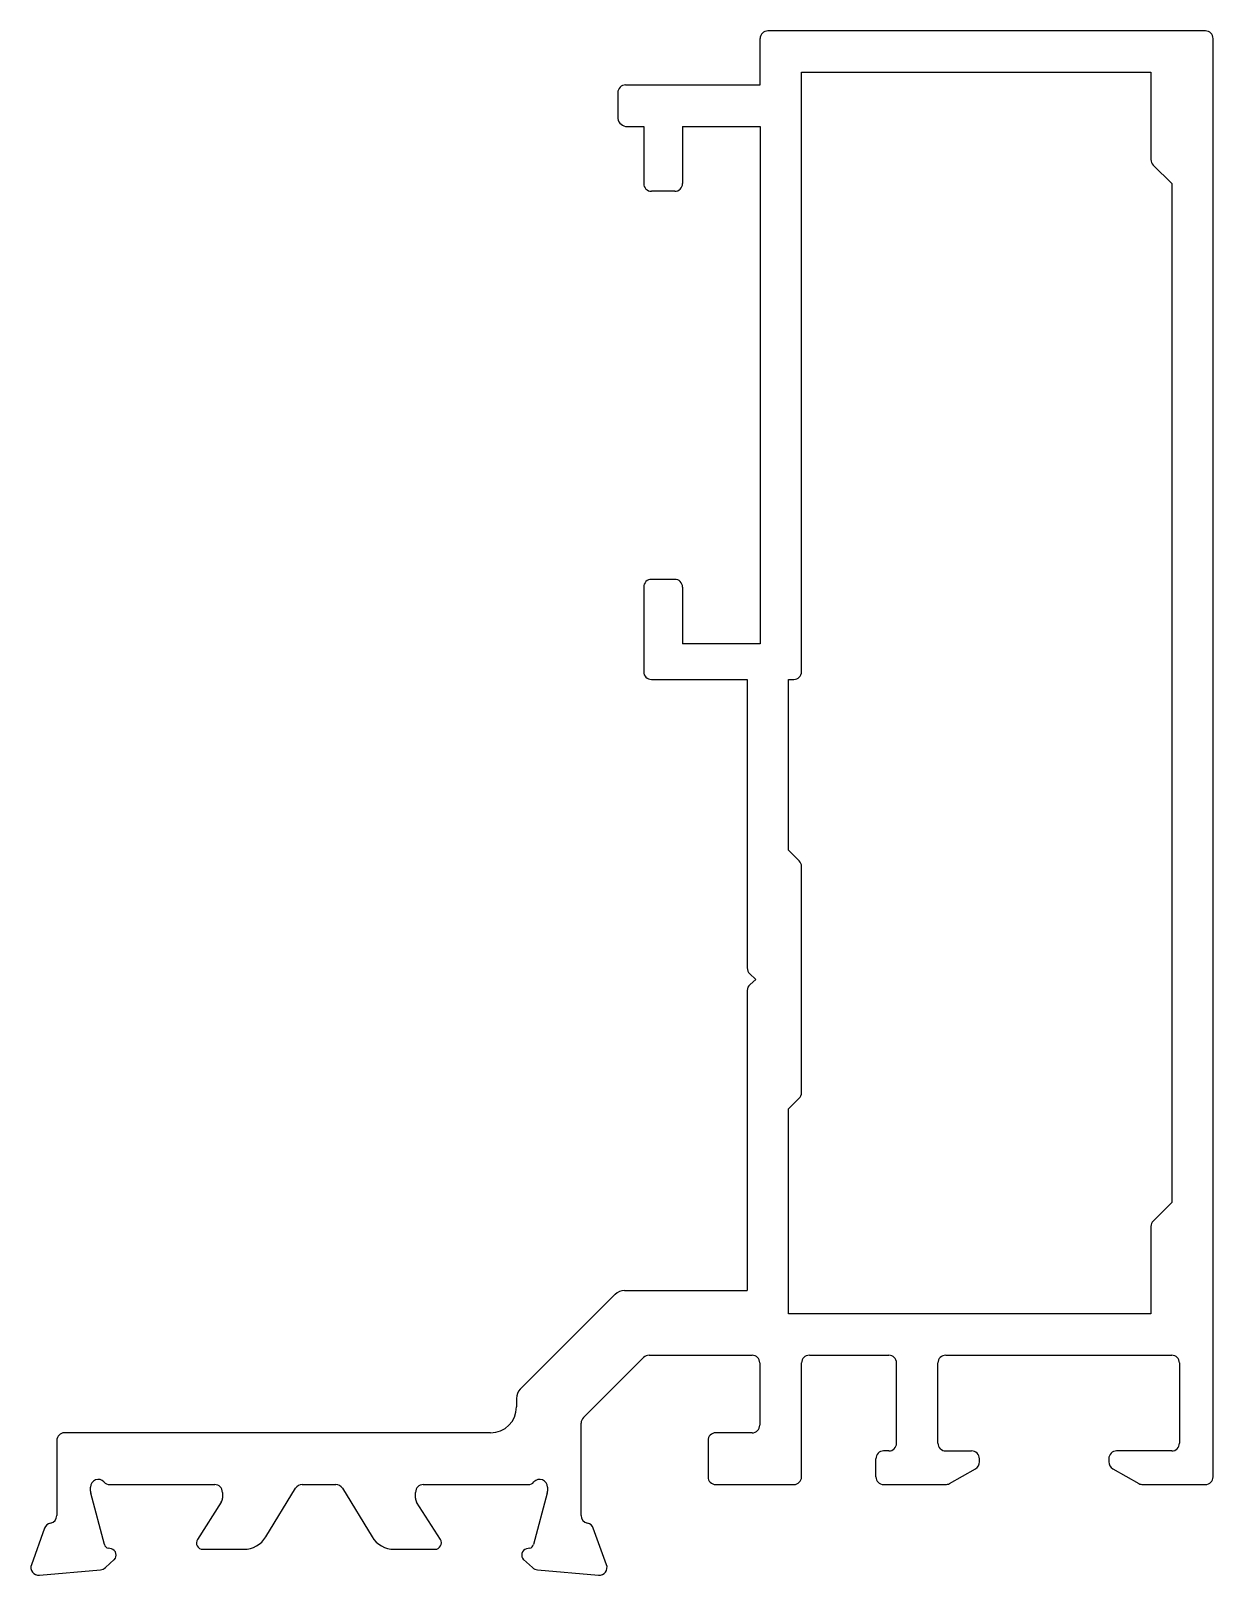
# Model space of a CAD drawing. Extents: x 1985.3 to 2030.9, y 1599.4 to 1659.1.
import ezdxf

# ---------------------------------------------------------------- set-up
doc = ezdxf.new("R2010")
doc.units = 0
doc.layers.get('0').update_dxf_attribs({"linetype": 'CONTINUOUS'})

msp = doc.modelspace()

# ---------------------------------------------------------------- linework, layer by layer
at = {"color": 0}
for p, q in [((2030.646, 1659.099), (2013.746, 1659.099)), ((2013.446, 1657.008), (2013.446, 1658.799)), ((2030.946, 1603.208), (2030.946, 1658.799)), ((2015.046, 1657.499), (2028.546, 1657.499)), ((2015.046, 1634.328), (2015.046, 1657.499)), ((2028.546, 1657.499), (2028.546, 1654.123)), ((2007.946, 1656.708), (2007.946, 1655.778)), ((2008.246, 1657.008), (2013.446, 1657.008)), ((2008.246, 1655.408), (2008.946, 1655.408)), ((2008.946, 1655.408), (2008.946, 1653.199)), ((2010.446, 1655.408), (2010.446, 1653.199)), ((2010.446, 1655.408), (2013.446, 1655.408)), ((2013.446, 1655.408), (2013.446, 1635.408)), ((2028.634, 1653.911), (2029.346, 1653.199)), ((2010.146, 1652.899), (2009.246, 1652.899)), ((2029.346, 1653.199), (2029.346, 1613.808)), ((2008.946, 1637.599), (2008.946, 1634.328)), ((2010.146, 1637.899), (2009.246, 1637.899)), ((2010.446, 1637.599), (2010.446, 1635.408)), ((2013.446, 1635.408), (2010.446, 1635.408)), ((2009.246, 1634.028), (2012.946, 1634.028)), ((2012.946, 1634.028), (2012.946, 1622.877)), ((2014.546, 1634.028), (2014.746, 1634.028)), ((2014.546, 1627.428), (2014.546, 1634.028)), ((2014.958, 1627.016), (2014.546, 1627.428)), ((2015.046, 1618.052), (2015.046, 1626.804)), ((2013.039, 1622.66), (2013.282, 1622.428)), ((2013.282, 1622.428), (2013.054, 1622.238)), ((2012.946, 1622.008), (2012.946, 1610.408)), ((2014.546, 1617.428), (2014.958, 1617.84)), ((2014.546, 1609.508), (2014.546, 1617.428)), ((2029.346, 1613.808), (2028.634, 1613.096)), ((2028.546, 1612.884), (2028.546, 1609.508)), ((2007.848, 1610.262), (2004.177, 1606.591)), ((2008.202, 1610.408), (2012.946, 1610.408)), ((2028.546, 1609.508), (2014.546, 1609.508)), ((2008.942, 1607.82), (2006.618, 1605.497)), ((2009.154, 1607.908), (2013.131, 1607.908)), ((2013.431, 1607.608), (2013.431, 1605.208)), ((2015.046, 1603.208), (2015.046, 1607.608)), ((2015.346, 1607.908), (2018.416, 1607.908)), ((2018.716, 1604.508), (2018.716, 1607.608)), ((2020.316, 1604.508), (2020.316, 1607.608)), ((2020.616, 1607.908), (2029.346, 1607.908)), ((2029.646, 1607.608), (2029.646, 1604.508)), ((2004.031, 1606.237), (2004.031, 1605.908)), ((2006.531, 1601.708), (2006.531, 1605.284)), ((1986.271, 1604.608), (1986.271, 1601.708)), ((2003.031, 1604.908), (1986.571, 1604.908)), ((2011.431, 1604.608), (2011.431, 1603.208)), ((2013.131, 1604.908), (2011.731, 1604.908)), ((2017.916, 1603.208), (2017.916, 1603.908)), ((2018.416, 1604.208), (2018.216, 1604.208)), ((2020.616, 1604.208), (2021.616, 1604.208)), ((2021.916, 1603.783), (2021.916, 1603.908)), ((2026.916, 1603.908), (2026.916, 1603.783)), ((2029.346, 1604.208), (2027.216, 1604.208)), ((2020.755, 1602.948), (2021.765, 1603.522)), ((2027.068, 1603.522), (2028.077, 1602.948)), ((1987.571, 1602.648), (1987.571, 1602.808)), ((1988.318, 1602.908), (1992.371, 1602.908)), ((1994.35, 1600.887), (1995.496, 1602.765)), ((1995.752, 1602.908), (1997.05, 1602.908)), ((1997.306, 1602.765), (1998.452, 1600.887)), ((2000.431, 1602.908), (2004.483, 1602.908)), ((2005.231, 1602.808), (2005.231, 1602.648)), ((2011.731, 1602.908), (2014.746, 1602.908)), ((2018.216, 1602.908), (2020.607, 1602.908)), ((2028.226, 1602.908), (2030.646, 1602.908)), ((1988.112, 1600.588), (1987.581, 1602.57)), ((1992.627, 1602.231), (1991.704, 1600.789)), ((1992.671, 1602.608), (1992.671, 1602.387)), ((2000.131, 1602.387), (2000.131, 1602.608)), ((2001.098, 1600.789), (2000.174, 1602.231)), ((2005.22, 1602.57), (2004.689, 1600.588)), ((1985.802, 1601.222), (1985.289, 1599.811)), ((2007.512, 1599.811), (2006.999, 1601.222)), ((1988.382, 1600.424), (1988.254, 1600.447)), ((1991.917, 1600.408), (1993.496, 1600.408)), ((1999.305, 1600.408), (2000.884, 1600.408)), ((2004.548, 1600.447), (2004.42, 1600.424)), ((1988.149, 1599.703), (1988.494, 1600.006)), ((2004.308, 1600.006), (2004.653, 1599.703)), ((1985.597, 1599.409), (1987.963, 1599.616)), ((2004.839, 1599.616), (2007.204, 1599.409))]:
    msp.add_line(p, q, dxfattribs=at)
for centre, radius, start, end in [((2013.746, 1658.799), 0.3, 90, 180), ((2030.646, 1658.799), 0.3, 0, 90), ((2008.246, 1656.708), 0.3, 90, 180), ((2008.311, 1655.768), 0.366, 178.54537, 259.63464), ((2028.846, 1654.123), 0.3, 180, 225), ((2009.246, 1653.199), 0.3, 180, 270), ((2010.146, 1653.199), 0.3, 270, 360), ((2009.246, 1637.599), 0.3, 90, 180), ((2010.146, 1637.599), 0.3, 0, 90), ((2009.246, 1634.328), 0.3, 180, 270), ((2014.746, 1634.328), 0.3, 270, 0), ((2014.746, 1626.804), 0.3, 0, 45), ((2013.246, 1622.877), 0.3, 180, 226.42596), ((2013.246, 1622.008), 0.3, 129.78181, 180), ((2014.746, 1618.052), 0.3, 315, 0), ((2028.846, 1612.884), 0.3, 135, 180), ((2008.202, 1609.908), 0.5, 90, 135), ((2009.154, 1607.608), 0.3, 90, 135), ((2013.131, 1607.608), 0.3, 0, 90), ((2015.346, 1607.608), 0.3, 90, 180), ((2018.416, 1607.608), 0.3, 0, 90), ((2020.616, 1607.608), 0.3, 90, 180), ((2029.346, 1607.608), 0.3, 0, 90), ((2004.531, 1606.237), 0.5, 135, 180), ((2003.031, 1605.908), 1, 270, 360), ((2006.831, 1605.284), 0.3, 135, 180), ((2013.131, 1605.208), 0.3, 270, 360), ((1986.571, 1604.608), 0.3, 90, 180), ((2011.731, 1604.608), 0.3, 90, 180), ((2018.416, 1604.508), 0.3, 270, 360), ((2020.616, 1604.508), 0.3, 180, 270), ((2029.346, 1604.508), 0.3, 270, 360), ((2018.216, 1603.908), 0.3, 90, 180), ((2021.616, 1603.908), 0.3, 0, 90), ((2027.216, 1603.908), 0.3, 90, 180), ((2021.616, 1603.783), 0.3, 299.64445, 0), ((2027.216, 1603.783), 0.3, 180, 240.35555), ((1987.871, 1602.808), 0.3, 41.81031, 180), ((1988.318, 1603.208), 0.3, 221.81031, 270), ((1992.371, 1602.608), 0.3, 0, 90), ((1995.752, 1602.608), 0.3, 90, 148.6), ((1997.05, 1602.608), 0.3, 31.4, 90), ((2000.431, 1602.608), 0.3, 90, 180), ((2004.483, 1603.208), 0.3, 270, 318.18969), ((2004.931, 1602.808), 0.3, 0, 138.18969), ((2011.731, 1603.208), 0.3, 180, 270), ((2014.746, 1603.208), 0.3, 270, 360), ((2018.216, 1603.208), 0.3, 180, 270), ((2020.607, 1603.208), 0.3, 270, 299.64445), ((2028.226, 1603.208), 0.3, 240.35555, 270), ((2030.646, 1603.208), 0.3, 270, 0), ((1987.871, 1602.648), 0.3, 180, 195), ((1992.371, 1602.387), 0.3, 328.60449, 360), ((2000.431, 1602.387), 0.3, 180, 211.39551), ((2004.931, 1602.648), 0.3, 345, 360), ((1985.971, 1601.708), 0.3, 280.90428, 0), ((2006.831, 1601.708), 0.3, 180, 259.09572), ((1986.084, 1601.119), 0.3, 100.90428, 160), ((2006.717, 1601.119), 0.3, 20, 79.09572), ((1988.305, 1600.64), 0.2, 195, 255), ((1988.317, 1600.182), 0.25, 315, 75), ((1991.917, 1600.658), 0.25, 148.60449, 270), ((1993.496, 1601.408), 1, 270, 328.6), ((1999.305, 1601.408), 1, 211.4, 270), ((2000.884, 1600.658), 0.25, 270, 31.39551), ((2004.484, 1600.182), 0.25, 105, 225), ((2004.496, 1600.64), 0.2, 285, 345), ((1985.571, 1599.708), 0.3, 160, 275), ((2007.231, 1599.708), 0.3, 265, 20), ((1987.936, 1599.915), 0.3, 275, 315), ((2004.865, 1599.915), 0.3, 225, 265)]:
    msp.add_arc(centre, radius, start, end, dxfattribs=at)

doc.saveas('drawing.dxf')
